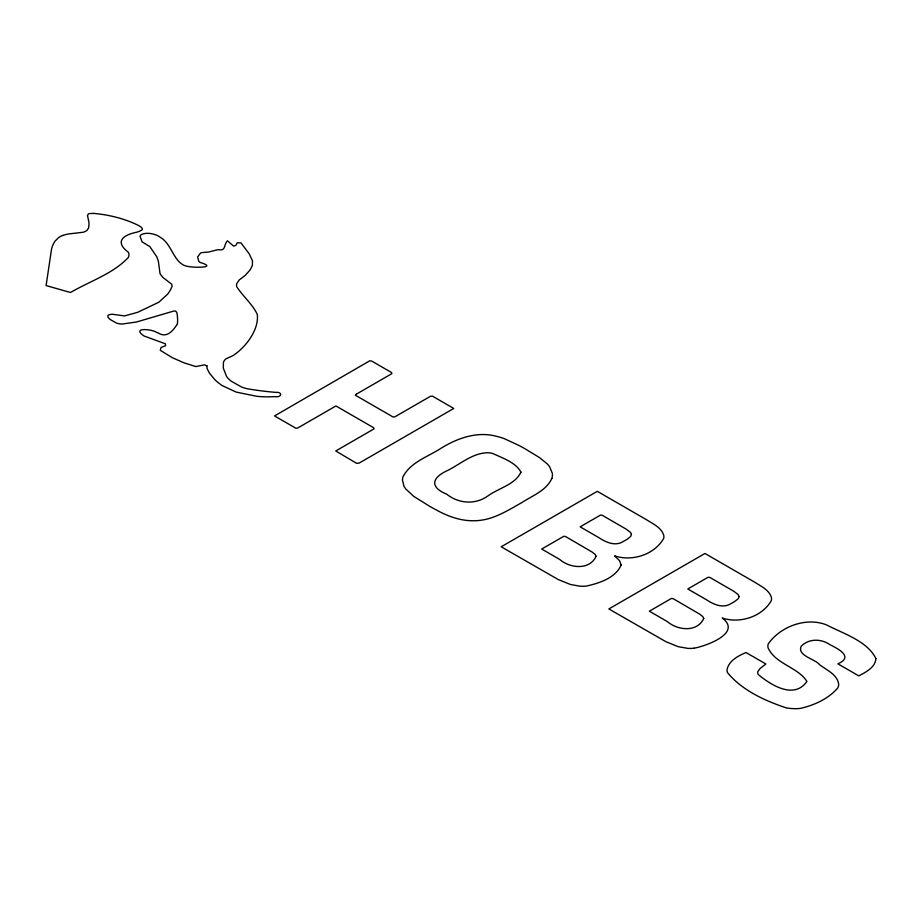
<?xml version="1.0" encoding="UTF-8"?>
<svg xmlns="http://www.w3.org/2000/svg" width="922" height="922" viewBox="0 0 922 922"><rect width="100%" height="100%" fill="white"/><g stroke="black" fill="none" stroke-linecap="round" stroke-linejoin="round"><path stroke-width="1.38" d="M177.37 324.025C173.152 330.491 167.078 338.558 158.307 333.015A14.925 8.609 0 0 0 156.51 332.358C152.752 329.338 131.074 326.872 143.705 335.781A22.935 13.242 0 0 0 146.633 336.933L165.372 343.814L165.568 345.715L161.05 347.456L160.278 350.314L172.322 357.678L183.893 362.795L195.775 366.553L204.396 364.87L206.943 365.838M62.719 235.49L61.947 235.79A17.587 10.154 0 0 0 58.685 237.519L55.043 241.126A51.667 29.827 0 0 0 53.142 244.491A63.883 36.88 0 0 0 51.54 249.124L46.1 285.566L70.51 292.505C89.699 281.233 112.945 273.88 128.342 257.457A18.705 10.799 0 0 0 128.792 253.423A12.574 7.261 0 0 0 128.342 252.248C114.374 241.771 123.018 234.96 136.514 232.263A49.431 28.536 0 0 0 139.522 231.272L142.034 229.901A4.622 2.662 0 0 0 142.345 228.956L141.585 227.446L138.842 225.66A89.561 51.713 0 0 0 93.71 213.385L89.538 213.558A3.723 2.155 0 0 0 88.27 214.1L87.475 215.494L88.535 220.289M694.012 648.212C705.48 646.218 742.59 633.16 722.249 618.017C739.709 623.917 762.206 616.83 771.345 600.545A22.151 12.781 0 0 0 771.391 597.375C768.96 589.654 760.708 586.104 754.403 582.024L704.961 553.477L608.854 608.946L665.938 641.712L678.143 646.668L687.777 648.373A21.851 12.62 0 0 0 694.012 648.212M88.512 220.3A58.72 33.895 0 0 1 89.031 224.276L88.627 227.792L87.359 229.947A9.312 5.382 0 0 1 85.677 231.215A10.695 6.177 0 0 1 83.164 232.252L69.392 233.854A24.94 14.395 0 0 0 62.696 235.467M206.943 365.838A24.514 14.153 0 0 0 207.254 368.858L209.386 373.041L214.688 379.507A64.229 37.087 0 0 0 222.444 385.707L236.193 392.092L256.915 396.322A65.278 37.687 0 0 0 274.618 396.621C282.051 398.004 282.835 391.562 275.678 392.369A207.565 119.837 0 0 1 248.56 388.969L246.889 388.681A31.417 18.14 0 0 1 241.46 386.952L231.284 381.224A36.88 21.287 0 0 1 226.662 376.591L223.331 368.258L223.412 362.381A19.754 11.398 0 0 1 225.74 358.946L227.607 358.024A40.533 23.396 0 0 0 233.52 355.281C245.863 347.087 259.151 329.615 257.307 314.39C252.351 303.903 242.855 296.354 236.747 286.684A14.729 8.505 0 0 1 236.735 283.665L239.294 279.896L245.275 275.367L250.069 269.95L252.374 265.559L252.49 260.799L249.228 253.873L241.045 242.959L237.311 242.763L235.721 245.529L233.589 246.059L227.423 240.838C223.504 244.641 226.236 251.383 218.353 249.655A59.746 34.494 0 0 0 216.728 249.943L208.96 251.96A10.373 5.993 0 0 1 206.908 252.167L201.722 252.616A4.045 2.34 0 0 0 200.362 253.262L197.596 256.973L198.829 261.387A8.102 4.679 0 0 0 200.097 262.424C217.846 267.795 195.602 267.795 188.733 266.573C173.797 265.052 172.771 244.756 160.682 237.576A31.129 17.979 0 0 0 157.524 235.571C152.614 233.439 146.137 232.217 141.227 234.649A6.973 4.022 0 0 0 140.04 236.17L142.057 241.852L149.837 246.589L156.775 256.754L158.342 261.087L160.071 273.892L162.975 277.51L171.757 284.23L172.068 286.385L170.489 289.842A74.636 43.092 0 0 1 167.574 294.21L158.838 302.22L137.689 312.316L124.528 315.912L112.15 314.218L108.842 314.771A3.826 2.213 0 0 0 107.874 315.797L108.012 317.352L109.787 319.173A46.181 26.669 0 0 0 112.288 320.729L116.817 323.253L119.941 323.887A10.73 6.2 0 0 0 122.384 324.002L136.56 321.985L173.739 311.06L175.606 311.06L176.828 312.466A122.28 70.602 0 0 1 177.439 324.025M596.096 556.312C589.677 570.338 570.13 568.459 559.666 559.423L541.687 549.039L563.838 536.258L565.52 536.523L591.901 551.909L595.07 554.341L596.096 556.312M703.74 618.455C697.32 632.492 677.774 630.613 667.321 621.578L649.342 611.194L671.493 598.401L673.175 598.678L699.556 614.064L702.725 616.495L703.74 618.455M875.9 658.596C875.324 667.597 865.746 672.046 858.831 675.918L837.879 663.817C854.014 656.948 838.294 648.811 830.088 644.778C821.295 638.6 809.009 638.335 801.172 646.241C796.988 655.888 815.002 658.769 819.693 664.785C826.665 670.133 837.211 674.397 838.686 684.112A20.849 12.032 0 0 1 837.729 687.962C828.648 698.703 814.564 705.042 801.057 708.269A22.428 12.954 0 0 1 794.845 708.695L791.33 708.522A29.285 16.907 0 0 1 786.074 707.819C764.776 700.732 741.818 690.198 727.481 672.587A21.874 12.631 0 0 1 727.112 669.268C729.095 660.521 738.522 655.634 746.048 652.557L765.882 664.001L760.177 668.438L757.884 671.447A9.266 5.348 0 0 0 758.483 674.731C771.368 685.346 794.165 699.591 806.923 681.462C798.072 667.125 775.425 664.174 768.084 647.855A22.093 12.758 0 0 1 768.233 643.902C780.381 626.534 805.966 616.876 826.366 624.828C842.881 633.472 867.429 640.974 875.9 658.596M621.117 565.059C615.677 577.898 599.173 583.292 586.357 586.058A21.851 12.62 0 0 1 580.122 586.219L570.499 584.513L558.283 579.558L501.199 546.792L597.318 491.322L646.76 519.87C653.064 523.95 661.316 527.499 663.736 535.221A22.151 12.781 0 0 1 663.69 538.39C654.562 554.675 632.054 561.775 614.605 555.862L619.572 560.737L621.117 565.059M520.953 472.145C515.191 484.615 498.664 488.061 488.003 495.875C475.372 504.933 458.776 503.781 446.767 494.227C429.226 487.012 431.98 477.561 447.631 470.462C460.585 463.997 472.629 452.967 487.715 452.737A14.153 8.171 0 0 1 492.901 453.543C502.686 458.211 515.698 462.314 520.953 472.145M631.466 534.403L630.706 536.397L627.605 538.967A54.018 31.187 0 0 1 623.721 541.226C615.504 546.769 605.996 542.367 598.701 537.549L580.157 526.831L600.36 515.168L602.101 515.214L626.188 529.147L630.498 532.432L631.466 534.403M739.11 596.546L738.361 598.551L735.26 601.109A54.018 31.187 0 0 1 731.365 603.38C723.159 608.923 713.64 604.521 706.356 599.692L687.8 588.985L708.015 577.31L709.744 577.368L733.831 591.302L738.142 594.575L739.11 596.546M551.863 478.414C546.297 490.735 532.34 495.667 521.714 502.663C508.483 510.039 495.218 518.683 479.809 520.388A32.743 18.901 0 0 1 474.404 520.746C460.758 521.114 447.643 516.285 435.876 509.716A259.877 150.032 0 0 1 430.078 506.547L413.805 496.428L405.668 488.879A39.439 22.773 0 0 1 403.905 485.917L402.476 480.178A32.132 18.555 0 0 1 403.029 476.732C410.716 461.887 428.465 456.609 441.673 447.873C458.165 437.823 477.976 430.954 497.258 436.532A47.875 27.637 0 0 1 504.288 438.642L519.028 445.499A264.672 152.81 0 0 1 524.883 448.691L539.474 457.566L547.276 463.904A43.749 25.263 0 0 1 549.731 466.97L552.313 473.263A33.503 19.339 0 0 1 551.875 478.414M356.411 394.12L355.258 395.158L393.164 417.044L394.996 416.767L430.367 396.345L432.453 396.149L453.774 408.458L359.165 463.075L356.664 463.351L335.758 450.973L373.975 428.903L373.779 427.808L335.919 405.957L297.645 428.05L295.87 428.246L274.549 415.937L369.699 360.836L371.635 361.032L391.631 372.58L391.792 373.698L356.411 394.12"/></g></svg>
